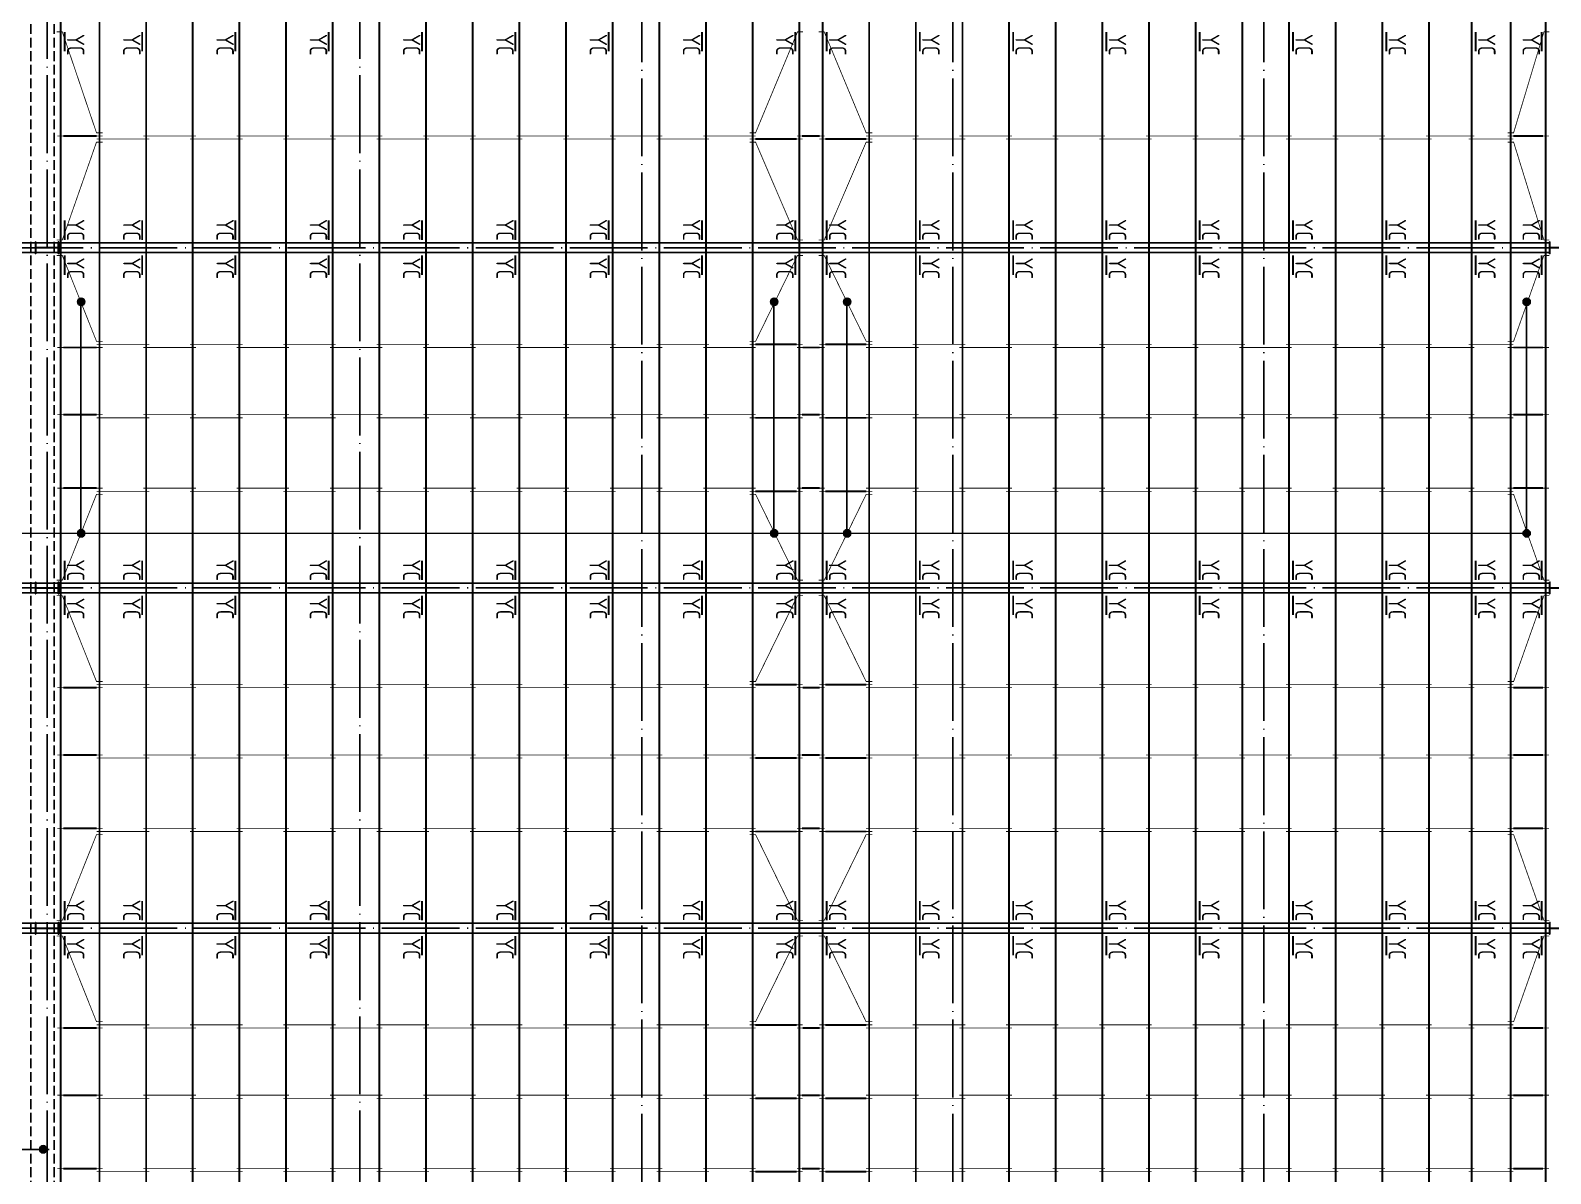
# Model space of a CAD drawing. Extents: x 69728788 to 150676229, y 15322671 to 43663798.
# Drawn here: x 75156773 to 75195879, y 20343024 to 20372423 of the extents above; entities that cross this region are included whole.
import ezdxf

# ---------------------------------------------------------------- set-up
doc = ezdxf.new("R2010")
doc.units = 0
doc.header["$LTSCALE"] = 1000
doc.header["$MEASUREMENT"] = 0
doc.linetypes.add('DASH', pattern=[0.35, 0.25, -0.1])
doc.linetypes.add('DOTE', pattern=[2.42, 2, -0.2, 0.02, -0.2])
for name, color, linetype in [('10014', 2, 'CONTINUOUS'), ('DOTE', 251, 'DOTE'), ('PUB_DIM', 3, 'CONTINUOUS'), ('屋面隅撑', 1, 'CONTINUOUS'), ('檩条拉条', 253, 'CONTINUOUS'), ('钢柱', 3, 'CONTINUOUS'), ('钢梁', 97, 'CONTINUOUS')]:
    doc.layers.add(name, color=color, linetype=linetype)
doc.styles.add('TSSD_Rein', font='atssdeng.shx', dxfattribs={"width": 0.7, "bigfont": 'atssdchn.shx'})

msp = doc.modelspace()

# ---------------------------------------------------------------- hatches: boundary and pattern name
at = {"layer": 'PUB_DIM'}
for points in [[(75158076.9, 20365349.9, -1), (75158076.9, 20365537.6, -1)], [(75175904.7, 20365349.9, -1), (75175904.7, 20365537.6, -1)], [(75177783.1, 20365349.9, -1), (75177783.1, 20365537.6, -1)], [(75195263.9, 20365349.9, -1), (75195263.9, 20365537.6, -1)], [(75158076.9, 20359395.8, -1), (75158076.9, 20359583.5, -1)], [(75175904.7, 20359395.8, -1), (75175904.7, 20359583.5, -1)], [(75177783.1, 20359395.8, -1), (75177783.1, 20359583.5, -1)], [(75195263.9, 20359395.8, -1), (75195263.9, 20359583.5, -1)], [(75157099.7, 20343554.7, -1), (75157099.7, 20343742.4, -1)]]:
    msp.add_hatch(color=256, dxfattribs=at).paths.add_polyline_path(points)

# ---------------------------------------------------------------- linework, layer by layer
at = {"layer": '10014', "linetype": 'DASH'}
for points in [[(75156787, 20297085.2), (75156787, 20390085.2)], [(75157387, 20297085.2), (75157387, 20390085.2)]]:
    msp.add_lwpolyline(points, dxfattribs=at)
at = {"layer": '10014', "const_width": 50}
for points in [[(75157550.3, 20297085.2), (75157550.3, 20390085.2)], [(75158550.3, 20297085.2), (75158550.3, 20390085.2)], [(75159750.3, 20297085.2), (75159750.3, 20390085.2)], [(75160950.3, 20297085.2), (75160950.3, 20390085.2)], [(75162150.3, 20297085.2), (75162150.3, 20390085.2)], [(75163350.3, 20297085.2), (75163350.3, 20390085.2)], [(75164550.3, 20297085.2), (75164550.3, 20390085.2)], [(75165750.3, 20297085.2), (75165750.3, 20390085.2)], [(75166950.3, 20297085.2), (75166950.3, 20390085.2)], [(75168150.3, 20297085.2), (75168150.3, 20390085.2)], [(75169350.3, 20297085.2), (75169350.3, 20390085.2)], [(75170550.3, 20297085.2), (75170550.3, 20390085.2)], [(75171750.3, 20297085.2), (75171750.3, 20390085.2)], [(75172950.3, 20297085.2), (75172950.3, 20390085.2)], [(75174150.3, 20297085.2), (75174150.3, 20390085.2)], [(75175350.3, 20297085.2), (75175350.3, 20390085.2)], [(75176550.3, 20297085.2), (75176550.3, 20390085.2)], [(75177150.3, 20297085.2), (75177150.3, 20390085.2)], [(75178350.3, 20297085.2), (75178350.3, 20390085.2)], [(75179550.3, 20297085.2), (75179550.3, 20390085.2)], [(75180750.3, 20297085.2), (75180750.3, 20390085.2)], [(75181950.3, 20297085.2), (75181950.3, 20390085.2)], [(75183150.3, 20297085.2), (75183150.3, 20390085.2)], [(75184350.3, 20297085.2), (75184350.3, 20390085.2)], [(75185550.3, 20297085.2), (75185550.3, 20390085.2)], [(75186750.3, 20297085.2), (75186750.3, 20390085.2)], [(75187950.3, 20297085.2), (75187950.3, 20390085.2)], [(75189150.3, 20297085.2), (75189150.3, 20390085.2)], [(75190350.3, 20297085.2), (75190350.3, 20390085.2)], [(75191550.3, 20297085.2), (75191550.3, 20390085.2)], [(75192750.3, 20297085.2), (75192750.3, 20390085.2)], [(75193850.3, 20297085.2), (75193850.3, 20390085.2)], [(75194850.3, 20297085.2), (75194850.3, 20390085.2)], [(75195750.3, 20297085.2), (75195750.3, 20390085.2)]]:
    msp.add_lwpolyline(points, dxfattribs=at)
at = {"layer": 'DOTE'}
for p, q in [((75157200.1, 20296668.2), (75157200.1, 20390668.2)), ((75165250.1, 20296668.2), (75165250.1, 20390668.2)), ((75172500.5, 20296585.2), (75172500.5, 20390585.2)), ((75180500.5, 20296585.2), (75180500.5, 20390585.2)), ((75188500.5, 20296585.2), (75188500.5, 20390585.2)), ((75122250.5, 20366835.2), (75232250.5, 20366835.2)), ((75122250.5, 20358085.2), (75232250.5, 20358085.2)), ((75122250.5, 20349335.2), (75232250.5, 20349335.2))]:
    msp.add_line(p, q, dxfattribs=at)
at = {"layer": 'PUB_DIM'}
for p, q in [((75158070.9, 20359478.6), (75158070.9, 20365472.9)), ((75175898.8, 20359478.6), (75175898.8, 20365472.9)), ((75177777.1, 20359478.6), (75177777.1, 20365472.9)), ((75195257.9, 20359478.6), (75195257.9, 20365472.9)), ((75121262.3, 20359501.6), (75195257.9, 20359483.4)), ((75120982.2, 20343645.3), (75157255.9, 20343645.3))]:
    msp.add_line(p, q, dxfattribs=at)
for centre in [(75158076.9, 20365443.7), (75175904.7, 20365443.7), (75177783.1, 20365443.7), (75195263.9, 20365443.7), (75158076.9, 20359489.6), (75175904.7, 20359489.6), (75177783.1, 20359489.6), (75195263.9, 20359489.6), (75157099.7, 20343648.5)]:
    msp.add_circle(centre, 93.9, dxfattribs=at)
at = {"layer": '屋面隅撑', "const_width": 50}
for points in [[(75157653.5, 20372385.2), (75157653.5, 20371885.2)], [(75159647.2, 20372385.2), (75159647.2, 20371885.2)], [(75162047.2, 20372385.2), (75162047.2, 20371885.2)], [(75164447.2, 20372385.2), (75164447.2, 20371885.2)], [(75166847.2, 20372385.2), (75166847.2, 20371885.2)], [(75169247.2, 20372385.2), (75169247.2, 20371885.2)], [(75171647.2, 20372385.2), (75171647.2, 20371885.2)], [(75174047.2, 20372385.2), (75174047.2, 20371885.2)], [(75176447.2, 20372385.2), (75176447.2, 20371885.2)], [(75177253.5, 20372385.2), (75177253.5, 20371885.2)], [(75179653.5, 20372385.2), (75179653.5, 20371885.2)], [(75182053.5, 20372385.2), (75182053.5, 20371885.2)], [(75184453.5, 20372385.2), (75184453.5, 20371885.2)], [(75186853.5, 20372385.2), (75186853.5, 20371885.2)], [(75189253.5, 20372385.2), (75189253.5, 20371885.2)], [(75191653.5, 20372385.2), (75191653.5, 20371885.2)], [(75193953.5, 20372385.2), (75193953.5, 20371885.2)], [(75195647.2, 20372385.2), (75195647.2, 20371885.2)], [(75157653.5, 20367035.2), (75157653.5, 20367535.2)], [(75159647.2, 20367035.2), (75159647.2, 20367535.2)], [(75162047.2, 20367035.2), (75162047.2, 20367535.2)], [(75164447.2, 20367035.2), (75164447.2, 20367535.2)], [(75166847.2, 20367035.2), (75166847.2, 20367535.2)], [(75169247.2, 20367035.2), (75169247.2, 20367535.2)], [(75171647.2, 20367035.2), (75171647.2, 20367535.2)], [(75174047.2, 20367035.2), (75174047.2, 20367535.2)], [(75176447.2, 20367035.2), (75176447.2, 20367535.2)], [(75177253.5, 20367035.2), (75177253.5, 20367535.2)], [(75179653.5, 20367035.2), (75179653.5, 20367535.2)], [(75182053.5, 20367035.2), (75182053.5, 20367535.2)], [(75184453.5, 20367035.2), (75184453.5, 20367535.2)], [(75186853.5, 20367035.2), (75186853.5, 20367535.2)], [(75189253.5, 20367035.2), (75189253.5, 20367535.2)], [(75191653.5, 20367035.2), (75191653.5, 20367535.2)], [(75193953.5, 20367035.2), (75193953.5, 20367535.2)], [(75195647.2, 20367035.2), (75195647.2, 20367535.2)], [(75157653.5, 20366635.2), (75157653.5, 20366135.2)], [(75159647.2, 20366635.2), (75159647.2, 20366135.2)], [(75162047.2, 20366635.2), (75162047.2, 20366135.2)], [(75164447.2, 20366635.2), (75164447.2, 20366135.2)], [(75166847.2, 20366635.2), (75166847.2, 20366135.2)], [(75169247.2, 20366635.2), (75169247.2, 20366135.2)], [(75171647.2, 20366635.2), (75171647.2, 20366135.2)], [(75174047.2, 20366635.2), (75174047.2, 20366135.2)], [(75176447.2, 20366635.2), (75176447.2, 20366135.2)], [(75177253.5, 20366635.2), (75177253.5, 20366135.2)], [(75179653.5, 20366635.2), (75179653.5, 20366135.2)], [(75182053.5, 20366635.2), (75182053.5, 20366135.2)], [(75184453.5, 20366635.2), (75184453.5, 20366135.2)], [(75186853.5, 20366635.2), (75186853.5, 20366135.2)], [(75189253.5, 20366635.2), (75189253.5, 20366135.2)], [(75191653.5, 20366635.2), (75191653.5, 20366135.2)], [(75193953.5, 20366635.2), (75193953.5, 20366135.2)], [(75195647.2, 20366635.2), (75195647.2, 20366135.2)], [(75157653.5, 20358285.2), (75157653.5, 20358785.2)], [(75159647.2, 20358285.2), (75159647.2, 20358785.2)], [(75162047.2, 20358285.2), (75162047.2, 20358785.2)], [(75164447.2, 20358285.2), (75164447.2, 20358785.2)], [(75166847.2, 20358285.2), (75166847.2, 20358785.2)], [(75169247.2, 20358285.2), (75169247.2, 20358785.2)], [(75171647.2, 20358285.2), (75171647.2, 20358785.2)], [(75174047.2, 20358285.2), (75174047.2, 20358785.2)], [(75176447.2, 20358285.2), (75176447.2, 20358785.2)], [(75177253.5, 20358285.2), (75177253.5, 20358785.2)], [(75179653.5, 20358285.2), (75179653.5, 20358785.2)], [(75182053.5, 20358285.2), (75182053.5, 20358785.2)], [(75184453.5, 20358285.2), (75184453.5, 20358785.2)], [(75186853.5, 20358285.2), (75186853.5, 20358785.2)], [(75189253.5, 20358285.2), (75189253.5, 20358785.2)], [(75191653.5, 20358285.2), (75191653.5, 20358785.2)], [(75193953.5, 20358285.2), (75193953.5, 20358785.2)], [(75195647.2, 20358285.2), (75195647.2, 20358785.2)], [(75157653.5, 20357885.2), (75157653.5, 20357385.2)], [(75159647.2, 20357885.2), (75159647.2, 20357385.2)], [(75162047.2, 20357885.2), (75162047.2, 20357385.2)], [(75164447.2, 20357885.2), (75164447.2, 20357385.2)], [(75166847.2, 20357885.2), (75166847.2, 20357385.2)], [(75169247.2, 20357885.2), (75169247.2, 20357385.2)], [(75171647.2, 20357885.2), (75171647.2, 20357385.2)], [(75174047.2, 20357885.2), (75174047.2, 20357385.2)], [(75176447.2, 20357885.2), (75176447.2, 20357385.2)], [(75177253.5, 20357885.2), (75177253.5, 20357385.2)], [(75179653.5, 20357885.2), (75179653.5, 20357385.2)], [(75182053.5, 20357885.2), (75182053.5, 20357385.2)], [(75184453.5, 20357885.2), (75184453.5, 20357385.2)], [(75186853.5, 20357885.2), (75186853.5, 20357385.2)], [(75189253.5, 20357885.2), (75189253.5, 20357385.2)], [(75191653.5, 20357885.2), (75191653.5, 20357385.2)], [(75193953.5, 20357885.2), (75193953.5, 20357385.2)], [(75195647.2, 20357885.2), (75195647.2, 20357385.2)], [(75157653.5, 20349535.2), (75157653.5, 20350035.2)], [(75159647.2, 20349535.2), (75159647.2, 20350035.2)], [(75162047.2, 20349535.2), (75162047.2, 20350035.2)], [(75164447.2, 20349535.2), (75164447.2, 20350035.2)], [(75166847.2, 20349535.2), (75166847.2, 20350035.2)], [(75169247.2, 20349535.2), (75169247.2, 20350035.2)], [(75171647.2, 20349535.2), (75171647.2, 20350035.2)], [(75174047.2, 20349535.2), (75174047.2, 20350035.2)], [(75176447.2, 20349535.2), (75176447.2, 20350035.2)], [(75177253.5, 20349535.2), (75177253.5, 20350035.2)], [(75179653.5, 20349535.2), (75179653.5, 20350035.2)], [(75182053.5, 20349535.2), (75182053.5, 20350035.2)], [(75184453.5, 20349535.2), (75184453.5, 20350035.2)], [(75186853.5, 20349535.2), (75186853.5, 20350035.2)], [(75189253.5, 20349535.2), (75189253.5, 20350035.2)], [(75191653.5, 20349535.2), (75191653.5, 20350035.2)], [(75193953.5, 20349535.2), (75193953.5, 20350035.2)], [(75195647.2, 20349535.2), (75195647.2, 20350035.2)], [(75157653.5, 20349135.2), (75157653.5, 20348635.2)], [(75159647.2, 20349135.2), (75159647.2, 20348635.2)], [(75162047.2, 20349135.2), (75162047.2, 20348635.2)], [(75164447.2, 20349135.2), (75164447.2, 20348635.2)], [(75166847.2, 20349135.2), (75166847.2, 20348635.2)], [(75169247.2, 20349135.2), (75169247.2, 20348635.2)], [(75171647.2, 20349135.2), (75171647.2, 20348635.2)], [(75174047.2, 20349135.2), (75174047.2, 20348635.2)], [(75176447.2, 20349135.2), (75176447.2, 20348635.2)], [(75177253.5, 20349135.2), (75177253.5, 20348635.2)], [(75179653.5, 20349135.2), (75179653.5, 20348635.2)], [(75182053.5, 20349135.2), (75182053.5, 20348635.2)], [(75184453.5, 20349135.2), (75184453.5, 20348635.2)], [(75186853.5, 20349135.2), (75186853.5, 20348635.2)], [(75189253.5, 20349135.2), (75189253.5, 20348635.2)], [(75191653.5, 20349135.2), (75191653.5, 20348635.2)], [(75193953.5, 20349135.2), (75193953.5, 20348635.2)], [(75195647.2, 20349135.2), (75195647.2, 20348635.2)]]:
    msp.add_lwpolyline(points, dxfattribs=at)
at = {"layer": '檩条拉条', "color": 1}
for points, const_width in [([(75157452.4, 20372385.2), (75157593.2, 20372385.2), (75158472.7, 20369790.2), (75158629.4, 20369790.2)], 20), ([(75176648.3, 20372385.2), (75176507.5, 20372385.2), (75175428, 20369790.2), (75175271.3, 20369790.2)], 20), ([(75177052.4, 20372385.2), (75177193.2, 20372385.2), (75178272.7, 20369790.2), (75178429.4, 20369790.2)], 20), ([(75195848.3, 20372385.2), (75195707.5, 20372385.2), (75194928, 20369790.2), (75194771.3, 20369790.2)], 20), ([(75157452.4, 20367035.2), (75157593.2, 20367035.2), (75158472.7, 20369550.2), (75158629.4, 20369550.2)], 20), ([(75158629.4, 20369710.2), (75157465.7, 20369710.2)], 20), ([(75157619.3, 20369710.2), (75158479.1, 20369710.2)], 50), ([(75159829, 20369630.2), (75158480.9, 20369630.2)], 20), ([(75161029, 20369710.2), (75159680.9, 20369710.2)], 20), ([(75162229, 20369630.2), (75160880.9, 20369630.2)], 20), ([(75163429, 20369710.2), (75162080.9, 20369710.2)], 20), ([(75164629, 20369630.2), (75163280.9, 20369630.2)], 20), ([(75165829, 20369710.2), (75164480.9, 20369710.2)], 20), ([(75167029, 20369630.2), (75165680.9, 20369630.2)], 20), ([(75168229, 20369710.2), (75166880.9, 20369710.2)], 20), ([(75169429, 20369630.2), (75168080.9, 20369630.2)], 20), ([(75170629, 20369710.2), (75169280.9, 20369710.2)], 20), ([(75171829, 20369630.2), (75170480.9, 20369630.2)], 20), ([(75173029, 20369710.2), (75171680.9, 20369710.2)], 20), ([(75174229, 20369630.2), (75172880.9, 20369630.2)], 20), ([(75175429, 20369710.2), (75174080.9, 20369710.2)], 20), ([(75175271.3, 20369630.2), (75176635, 20369630.2)], 20), ([(75176648.3, 20367035.2), (75176507.5, 20367035.2), (75175428, 20369550.2), (75175271.3, 20369550.2)], 20), ([(75176481.3, 20369630.2), (75175421.6, 20369630.2)], 50), ([(75177199.5, 20369710.2), (75176496.5, 20369710.2)], 20), ([(75177199.5, 20369710.2), (75176496.5, 20369710.2)], 20), ([(75176501.2, 20369710.2), (75177204.2, 20369710.2)], 20), ([(75176624.6, 20369710.2), (75177062.8, 20369710.2)], 50), ([(75176624.6, 20369710.2), (75177062.8, 20369710.2)], 50), ([(75176624.6, 20369710.2), (75177062.8, 20369710.2)], 50), ([(75177076.1, 20369710.2), (75176637.9, 20369710.2)], 50), ([(75177076.1, 20369710.2), (75176637.9, 20369710.2)], 50), ([(75177052.4, 20367035.2), (75177193.2, 20367035.2), (75178272.7, 20369550.2), (75178429.4, 20369550.2)], 20), ([(75178429.4, 20369630.2), (75177065.7, 20369630.2)], 20), ([(75177219.3, 20369630.2), (75178279.1, 20369630.2)], 50), ([(75178271.7, 20369710.2), (75179619.8, 20369710.2)], 20), ([(75179471.7, 20369630.2), (75180819.8, 20369630.2)], 20), ([(75180671.7, 20369710.2), (75182019.8, 20369710.2)], 20), ([(75181871.7, 20369630.2), (75183219.8, 20369630.2)], 20), ([(75183071.7, 20369710.2), (75184419.8, 20369710.2)], 20), ([(75184271.7, 20369630.2), (75185619.8, 20369630.2)], 20), ([(75185471.7, 20369710.2), (75186819.8, 20369710.2)], 20), ([(75186671.7, 20369630.2), (75188019.8, 20369630.2)], 20), ([(75187871.7, 20369710.2), (75189219.8, 20369710.2)], 20), ([(75189071.7, 20369630.2), (75190419.8, 20369630.2)], 20), ([(75190271.7, 20369710.2), (75191619.8, 20369710.2)], 20), ([(75191471.7, 20369630.2), (75192819.8, 20369630.2)], 20), ([(75192671.7, 20369710.2), (75193919.8, 20369710.2)], 20), ([(75193771.7, 20369630.2), (75194919.8, 20369630.2)], 20), ([(75194771.3, 20369710.2), (75195835, 20369710.2)], 20), ([(75195848.3, 20367035.2), (75195707.5, 20367035.2), (75194928, 20369550.2), (75194771.3, 20369550.2)], 20), ([(75195681.3, 20369710.2), (75194921.6, 20369710.2)], 50), ([(75157452.4, 20366635.2), (75157593.2, 20366635.2), (75158472.7, 20364428.6), (75158629.4, 20364428.6)], 20), ([(75176648.3, 20366635.2), (75176507.5, 20366635.2), (75175428, 20364428.6), (75175271.3, 20364428.6)], 20), ([(75177052.4, 20366635.2), (75177193.2, 20366635.2), (75178272.7, 20364428.6), (75178429.4, 20364428.6)], 20), ([(75195848.3, 20366635.2), (75195707.5, 20366635.2), (75194928, 20364428.6), (75194771.3, 20364428.6)], 20), ([(75158629.4, 20364268.6), (75157465.7, 20364268.6)], 20), ([(75157619.3, 20364268.6), (75158479.1, 20364268.6)], 50), ([(75159829, 20364348.6), (75158480.9, 20364348.6)], 20), ([(75161029, 20364268.6), (75159680.9, 20364268.6)], 20), ([(75162229, 20364348.6), (75160880.9, 20364348.6)], 20), ([(75163429, 20364268.6), (75162080.9, 20364268.6)], 20), ([(75164629, 20364348.6), (75163280.9, 20364348.6)], 20), ([(75165829, 20364268.6), (75164480.9, 20364268.6)], 20), ([(75167029, 20364348.6), (75165680.9, 20364348.6)], 20), ([(75168229, 20364268.6), (75166880.9, 20364268.6)], 20), ([(75169429, 20364348.6), (75168080.9, 20364348.6)], 20), ([(75170629, 20364268.6), (75169280.9, 20364268.6)], 20), ([(75171829, 20364348.6), (75170480.9, 20364348.6)], 20), ([(75173029, 20364268.6), (75171680.9, 20364268.6)], 20), ([(75174229, 20364348.6), (75172880.9, 20364348.6)], 20), ([(75175429, 20364268.6), (75174080.9, 20364268.6)], 20), ([(75175271.3, 20364348.6), (75176635, 20364348.6)], 20), ([(75176481.3, 20364348.6), (75175421.6, 20364348.6)], 50), ([(75177199.5, 20364268.6), (75176496.5, 20364268.6)], 20), ([(75177199.5, 20364268.6), (75176496.5, 20364268.6)], 20), ([(75177199.5, 20364268.6), (75176496.5, 20364268.6)], 20), ([(75176501.2, 20364268.6), (75177204.2, 20364268.6)], 20), ([(75176501.2, 20364268.6), (75177204.2, 20364268.6)], 20), ([(75177076.1, 20364268.6), (75176637.9, 20364268.6)], 50), ([(75178429.4, 20364348.6), (75177065.7, 20364348.6)], 20), ([(75177219.3, 20364348.6), (75178279.1, 20364348.6)], 50), ([(75178271.7, 20364268.6), (75179619.8, 20364268.6)], 20), ([(75179471.7, 20364348.6), (75180819.8, 20364348.6)], 20), ([(75180671.7, 20364268.6), (75182019.8, 20364268.6)], 20), ([(75181871.7, 20364348.6), (75183219.8, 20364348.6)], 20), ([(75183071.7, 20364268.6), (75184419.8, 20364268.6)], 20), ([(75184271.7, 20364348.6), (75185619.8, 20364348.6)], 20), ([(75185471.7, 20364268.6), (75186819.8, 20364268.6)], 20), ([(75186671.7, 20364348.6), (75188019.8, 20364348.6)], 20), ([(75187871.7, 20364268.6), (75189219.8, 20364268.6)], 20), ([(75189071.7, 20364348.6), (75190419.8, 20364348.6)], 20), ([(75190271.7, 20364268.6), (75191619.8, 20364268.6)], 20), ([(75191471.7, 20364348.6), (75192819.8, 20364348.6)], 20), ([(75192671.7, 20364268.6), (75193919.8, 20364268.6)], 20), ([(75193771.7, 20364348.6), (75194919.8, 20364348.6)], 20), ([(75194771.3, 20364268.6), (75195835, 20364268.6)], 20), ([(75195681.3, 20364268.6), (75194921.6, 20364268.6)], 50), ([(75158629.4, 20362540.2), (75157465.7, 20362540.2)], 20), ([(75157619.3, 20362540.2), (75158479.1, 20362540.2)], 50), ([(75161029, 20362540.2), (75159680.9, 20362540.2)], 20), ([(75163429, 20362540.2), (75162080.9, 20362540.2)], 20), ([(75165829, 20362540.2), (75164480.9, 20362540.2)], 20), ([(75168229, 20362540.2), (75166880.9, 20362540.2)], 20), ([(75170629, 20362540.2), (75169280.9, 20362540.2)], 20), ([(75173029, 20362540.2), (75171680.9, 20362540.2)], 20), ([(75175429, 20362540.2), (75174080.9, 20362540.2)], 20), ([(75177199.5, 20362540.2), (75176496.5, 20362540.2)], 20), ([(75177199.5, 20362540.2), (75176496.5, 20362540.2)], 20), ([(75176501.2, 20362540.2), (75177204.2, 20362540.2)], 20), ([(75176624.6, 20362540.2), (75177062.8, 20362540.2)], 50), ([(75176624.6, 20362540.2), (75177062.8, 20362540.2)], 50), ([(75176624.6, 20362540.2), (75177062.8, 20362540.2)], 50), ([(75177076.1, 20362540.2), (75176637.9, 20362540.2)], 50), ([(75177076.1, 20362540.2), (75176637.9, 20362540.2)], 50), ([(75178271.7, 20362540.2), (75179619.8, 20362540.2)], 20), ([(75180671.7, 20362540.2), (75182019.8, 20362540.2)], 20), ([(75183071.7, 20362540.2), (75184419.8, 20362540.2)], 20), ([(75185471.7, 20362540.2), (75186819.8, 20362540.2)], 20), ([(75187871.7, 20362540.2), (75189219.8, 20362540.2)], 20), ([(75190271.7, 20362540.2), (75191619.8, 20362540.2)], 20), ([(75192671.7, 20362540.2), (75193919.8, 20362540.2)], 20), ([(75194771.3, 20362540.2), (75195835, 20362540.2)], 20), ([(75195681.3, 20362540.2), (75194921.6, 20362540.2)], 50), ([(75159829, 20362460.2), (75158480.9, 20362460.2)], 20), ([(75162229, 20362460.2), (75160880.9, 20362460.2)], 20), ([(75164629, 20362460.2), (75163280.9, 20362460.2)], 20), ([(75167029, 20362460.2), (75165680.9, 20362460.2)], 20), ([(75169429, 20362460.2), (75168080.9, 20362460.2)], 20), ([(75171829, 20362460.2), (75170480.9, 20362460.2)], 20), ([(75174229, 20362460.2), (75172880.9, 20362460.2)], 20), ([(75175271.3, 20362460.2), (75176635, 20362460.2)], 20), ([(75176481.3, 20362460.2), (75175421.6, 20362460.2)], 50), ([(75178429.4, 20362460.2), (75177065.7, 20362460.2)], 20), ([(75177219.3, 20362460.2), (75178279.1, 20362460.2)], 50), ([(75179471.7, 20362460.2), (75180819.8, 20362460.2)], 20), ([(75181871.7, 20362460.2), (75183219.8, 20362460.2)], 20), ([(75184271.7, 20362460.2), (75185619.8, 20362460.2)], 20), ([(75186671.7, 20362460.2), (75188019.8, 20362460.2)], 20), ([(75189071.7, 20362460.2), (75190419.8, 20362460.2)], 20), ([(75191471.7, 20362460.2), (75192819.8, 20362460.2)], 20), ([(75193771.7, 20362460.2), (75194919.8, 20362460.2)], 20), ([(75158629.4, 20360651.8), (75157465.7, 20360651.8)], 20), ([(75157619.3, 20360651.8), (75158479.1, 20360651.8)], 50), ([(75159829, 20360571.8), (75158480.9, 20360571.8)], 20), ([(75161029, 20360651.8), (75159680.9, 20360651.8)], 20), ([(75162229, 20360571.8), (75160880.9, 20360571.8)], 20), ([(75163429, 20360651.8), (75162080.9, 20360651.8)], 20), ([(75164629, 20360571.8), (75163280.9, 20360571.8)], 20), ([(75165829, 20360651.8), (75164480.9, 20360651.8)], 20), ([(75167029, 20360571.8), (75165680.9, 20360571.8)], 20), ([(75168229, 20360651.8), (75166880.9, 20360651.8)], 20), ([(75169429, 20360571.8), (75168080.9, 20360571.8)], 20), ([(75170629, 20360651.8), (75169280.9, 20360651.8)], 20), ([(75171829, 20360571.8), (75170480.9, 20360571.8)], 20), ([(75173029, 20360651.8), (75171680.9, 20360651.8)], 20), ([(75174229, 20360571.8), (75172880.9, 20360571.8)], 20), ([(75175429, 20360651.8), (75174080.9, 20360651.8)], 20), ([(75175271.3, 20360571.8), (75176635, 20360571.8)], 20), ([(75176481.3, 20360571.8), (75175421.6, 20360571.8)], 50), ([(75177199.5, 20360651.8), (75176496.5, 20360651.8)], 20), ([(75177199.5, 20360651.8), (75176496.5, 20360651.8)], 20), ([(75176501.2, 20360651.8), (75177204.2, 20360651.8)], 20), ([(75176624.6, 20360651.8), (75177062.8, 20360651.8)], 50), ([(75176624.6, 20360651.8), (75177062.8, 20360651.8)], 50), ([(75176624.6, 20360651.8), (75177062.8, 20360651.8)], 50), ([(75177076.1, 20360651.8), (75176637.9, 20360651.8)], 50), ([(75177076.1, 20360651.8), (75176637.9, 20360651.8)], 50), ([(75178429.4, 20360571.8), (75177065.7, 20360571.8)], 20), ([(75177219.3, 20360571.8), (75178279.1, 20360571.8)], 50), ([(75178271.7, 20360651.8), (75179619.8, 20360651.8)], 20), ([(75179471.7, 20360571.8), (75180819.8, 20360571.8)], 20), ([(75180671.7, 20360651.8), (75182019.8, 20360651.8)], 20), ([(75181871.7, 20360571.8), (75183219.8, 20360571.8)], 20), ([(75183071.7, 20360651.8), (75184419.8, 20360651.8)], 20), ([(75184271.7, 20360571.8), (75185619.8, 20360571.8)], 20), ([(75185471.7, 20360651.8), (75186819.8, 20360651.8)], 20), ([(75186671.7, 20360571.8), (75188019.8, 20360571.8)], 20), ([(75187871.7, 20360651.8), (75189219.8, 20360651.8)], 20), ([(75189071.7, 20360571.8), (75190419.8, 20360571.8)], 20), ([(75190271.7, 20360651.8), (75191619.8, 20360651.8)], 20), ([(75191471.7, 20360571.8), (75192819.8, 20360571.8)], 20), ([(75192671.7, 20360651.8), (75193919.8, 20360651.8)], 20), ([(75193771.7, 20360571.8), (75194919.8, 20360571.8)], 20), ([(75194771.3, 20360651.8), (75195835, 20360651.8)], 20), ([(75195681.3, 20360651.8), (75194921.6, 20360651.8)], 50), ([(75157452.4, 20358285.2), (75157593.2, 20358285.2), (75158472.7, 20360491.8), (75158629.4, 20360491.8)], 20), ([(75176648.3, 20358285.2), (75176507.5, 20358285.2), (75175428, 20360491.8), (75175271.3, 20360491.8)], 20), ([(75177052.4, 20358285.2), (75177193.2, 20358285.2), (75178272.7, 20360491.8), (75178429.4, 20360491.8)], 20), ([(75195848.3, 20358285.2), (75195707.5, 20358285.2), (75194928, 20360491.8), (75194771.3, 20360491.8)], 20), ([(75157452.4, 20357885.2), (75157593.2, 20357885.2), (75158472.7, 20355678.6), (75158629.4, 20355678.6)], 20), ([(75176648.3, 20357885.2), (75176507.5, 20357885.2), (75175428, 20355678.6), (75175271.3, 20355678.6)], 20), ([(75177052.4, 20357885.2), (75177193.2, 20357885.2), (75178272.7, 20355678.6), (75178429.4, 20355678.6)], 20), ([(75195848.3, 20357885.2), (75195707.5, 20357885.2), (75194928, 20355678.6), (75194771.3, 20355678.6)], 20), ([(75158629.4, 20355518.6), (75157465.7, 20355518.6)], 20), ([(75157619.3, 20355518.6), (75158479.1, 20355518.6)], 50), ([(75159829, 20355598.6), (75158480.9, 20355598.6)], 20), ([(75161029, 20355518.6), (75159680.9, 20355518.6)], 20), ([(75162229, 20355598.6), (75160880.9, 20355598.6)], 20), ([(75163429, 20355518.6), (75162080.9, 20355518.6)], 20), ([(75164629, 20355598.6), (75163280.9, 20355598.6)], 20), ([(75165829, 20355518.6), (75164480.9, 20355518.6)], 20), ([(75167029, 20355598.6), (75165680.9, 20355598.6)], 20), ([(75168229, 20355518.6), (75166880.9, 20355518.6)], 20), ([(75169429, 20355598.6), (75168080.9, 20355598.6)], 20), ([(75170629, 20355518.6), (75169280.9, 20355518.6)], 20), ([(75171829, 20355598.6), (75170480.9, 20355598.6)], 20), ([(75173029, 20355518.6), (75171680.9, 20355518.6)], 20), ([(75174229, 20355598.6), (75172880.9, 20355598.6)], 20), ([(75175429, 20355518.6), (75174080.9, 20355518.6)], 20), ([(75175271.3, 20355598.6), (75176635, 20355598.6)], 20), ([(75176481.3, 20355598.6), (75175421.6, 20355598.6)], 50), ([(75177199.5, 20355518.6), (75176496.5, 20355518.6)], 20), ([(75177199.5, 20355518.6), (75176496.5, 20355518.6)], 20), ([(75177199.5, 20355518.6), (75176496.5, 20355518.6)], 20), ([(75176501.2, 20355518.6), (75177204.2, 20355518.6)], 20), ([(75176501.2, 20355518.6), (75177204.2, 20355518.6)], 20), ([(75177076.1, 20355518.6), (75176637.9, 20355518.6)], 50), ([(75178429.4, 20355598.6), (75177065.7, 20355598.6)], 20), ([(75177219.3, 20355598.6), (75178279.1, 20355598.6)], 50), ([(75178271.7, 20355518.6), (75179619.8, 20355518.6)], 20), ([(75179471.7, 20355598.6), (75180819.8, 20355598.6)], 20), ([(75180671.7, 20355518.6), (75182019.8, 20355518.6)], 20), ([(75181871.7, 20355598.6), (75183219.8, 20355598.6)], 20), ([(75183071.7, 20355518.6), (75184419.8, 20355518.6)], 20), ([(75184271.7, 20355598.6), (75185619.8, 20355598.6)], 20), ([(75185471.7, 20355518.6), (75186819.8, 20355518.6)], 20), ([(75186671.7, 20355598.6), (75188019.8, 20355598.6)], 20), ([(75187871.7, 20355518.6), (75189219.8, 20355518.6)], 20), ([(75189071.7, 20355598.6), (75190419.8, 20355598.6)], 20), ([(75190271.7, 20355518.6), (75191619.8, 20355518.6)], 20), ([(75191471.7, 20355598.6), (75192819.8, 20355598.6)], 20), ([(75192671.7, 20355518.6), (75193919.8, 20355518.6)], 20), ([(75193771.7, 20355598.6), (75194919.8, 20355598.6)], 20), ([(75194771.3, 20355518.6), (75195835, 20355518.6)], 20), ([(75195681.3, 20355518.6), (75194921.6, 20355518.6)], 50), ([(75158629.4, 20353790.2), (75157465.7, 20353790.2)], 20), ([(75157619.3, 20353790.2), (75158479.1, 20353790.2)], 50), ([(75159829, 20353710.2), (75158480.9, 20353710.2)], 20), ([(75161029, 20353790.2), (75159680.9, 20353790.2)], 20), ([(75162229, 20353710.2), (75160880.9, 20353710.2)], 20), ([(75163429, 20353790.2), (75162080.9, 20353790.2)], 20), ([(75164629, 20353710.2), (75163280.9, 20353710.2)], 20), ([(75165829, 20353790.2), (75164480.9, 20353790.2)], 20), ([(75167029, 20353710.2), (75165680.9, 20353710.2)], 20), ([(75168229, 20353790.2), (75166880.9, 20353790.2)], 20), ([(75169429, 20353710.2), (75168080.9, 20353710.2)], 20), ([(75170629, 20353790.2), (75169280.9, 20353790.2)], 20), ([(75171829, 20353710.2), (75170480.9, 20353710.2)], 20), ([(75173029, 20353790.2), (75171680.9, 20353790.2)], 20), ([(75174229, 20353710.2), (75172880.9, 20353710.2)], 20), ([(75175429, 20353790.2), (75174080.9, 20353790.2)], 20), ([(75175271.3, 20353710.2), (75176635, 20353710.2)], 20), ([(75176481.3, 20353710.2), (75175421.6, 20353710.2)], 50), ([(75177199.5, 20353790.2), (75176496.5, 20353790.2)], 20), ([(75177199.5, 20353790.2), (75176496.5, 20353790.2)], 20), ([(75176501.2, 20353790.2), (75177204.2, 20353790.2)], 20), ([(75176624.6, 20353790.2), (75177062.8, 20353790.2)], 50), ([(75176624.6, 20353790.2), (75177062.8, 20353790.2)], 50), ([(75176624.6, 20353790.2), (75177062.8, 20353790.2)], 50), ([(75177076.1, 20353790.2), (75176637.9, 20353790.2)], 50), ([(75177076.1, 20353790.2), (75176637.9, 20353790.2)], 50), ([(75178429.4, 20353710.2), (75177065.7, 20353710.2)], 20), ([(75177219.3, 20353710.2), (75178279.1, 20353710.2)], 50), ([(75178271.7, 20353790.2), (75179619.8, 20353790.2)], 20), ([(75179471.7, 20353710.2), (75180819.8, 20353710.2)], 20), ([(75180671.7, 20353790.2), (75182019.8, 20353790.2)], 20), ([(75181871.7, 20353710.2), (75183219.8, 20353710.2)], 20), ([(75183071.7, 20353790.2), (75184419.8, 20353790.2)], 20), ([(75184271.7, 20353710.2), (75185619.8, 20353710.2)], 20), ([(75185471.7, 20353790.2), (75186819.8, 20353790.2)], 20), ([(75186671.7, 20353710.2), (75188019.8, 20353710.2)], 20), ([(75187871.7, 20353790.2), (75189219.8, 20353790.2)], 20), ([(75189071.7, 20353710.2), (75190419.8, 20353710.2)], 20), ([(75190271.7, 20353790.2), (75191619.8, 20353790.2)], 20), ([(75191471.7, 20353710.2), (75192819.8, 20353710.2)], 20), ([(75192671.7, 20353790.2), (75193919.8, 20353790.2)], 20), ([(75193771.7, 20353710.2), (75194919.8, 20353710.2)], 20), ([(75194771.3, 20353790.2), (75195835, 20353790.2)], 20), ([(75195681.3, 20353790.2), (75194921.6, 20353790.2)], 50), ([(75157452.4, 20349535.2), (75157593.2, 20349535.2), (75158472.7, 20351741.8), (75158629.4, 20351741.8)], 20), ([(75158629.4, 20351901.8), (75157465.7, 20351901.8)], 20), ([(75157619.3, 20351901.8), (75158479.1, 20351901.8)], 50), ([(75159829, 20351821.8), (75158480.9, 20351821.8)], 20), ([(75161029, 20351901.8), (75159680.9, 20351901.8)], 20), ([(75162229, 20351821.8), (75160880.9, 20351821.8)], 20), ([(75163429, 20351901.8), (75162080.9, 20351901.8)], 20), ([(75164629, 20351821.8), (75163280.9, 20351821.8)], 20), ([(75165829, 20351901.8), (75164480.9, 20351901.8)], 20), ([(75167029, 20351821.8), (75165680.9, 20351821.8)], 20), ([(75168229, 20351901.8), (75166880.9, 20351901.8)], 20), ([(75169429, 20351821.8), (75168080.9, 20351821.8)], 20), ([(75170629, 20351901.8), (75169280.9, 20351901.8)], 20), ([(75171829, 20351821.8), (75170480.9, 20351821.8)], 20), ([(75173029, 20351901.8), (75171680.9, 20351901.8)], 20), ([(75174229, 20351821.8), (75172880.9, 20351821.8)], 20), ([(75175429, 20351901.8), (75174080.9, 20351901.8)], 20), ([(75175271.3, 20351821.8), (75176635, 20351821.8)], 20), ([(75176648.3, 20349535.2), (75176507.5, 20349535.2), (75175428, 20351741.8), (75175271.3, 20351741.8)], 20), ([(75176481.3, 20351821.8), (75175421.6, 20351821.8)], 50), ([(75177199.5, 20351901.8), (75176496.5, 20351901.8)], 20), ([(75177199.5, 20351901.8), (75176496.5, 20351901.8)], 20), ([(75176501.2, 20351901.8), (75177204.2, 20351901.8)], 20), ([(75176624.6, 20351901.8), (75177062.8, 20351901.8)], 50), ([(75176624.6, 20351901.8), (75177062.8, 20351901.8)], 50), ([(75176624.6, 20351901.8), (75177062.8, 20351901.8)], 50), ([(75177076.1, 20351901.8), (75176637.9, 20351901.8)], 50), ([(75177076.1, 20351901.8), (75176637.9, 20351901.8)], 50), ([(75177052.4, 20349535.2), (75177193.2, 20349535.2), (75178272.7, 20351741.8), (75178429.4, 20351741.8)], 20), ([(75178429.4, 20351821.8), (75177065.7, 20351821.8)], 20), ([(75177219.3, 20351821.8), (75178279.1, 20351821.8)], 50), ([(75178271.7, 20351901.8), (75179619.8, 20351901.8)], 20), ([(75179471.7, 20351821.8), (75180819.8, 20351821.8)], 20), ([(75180671.7, 20351901.8), (75182019.8, 20351901.8)], 20), ([(75181871.7, 20351821.8), (75183219.8, 20351821.8)], 20), ([(75183071.7, 20351901.8), (75184419.8, 20351901.8)], 20), ([(75184271.7, 20351821.8), (75185619.8, 20351821.8)], 20), ([(75185471.7, 20351901.8), (75186819.8, 20351901.8)], 20), ([(75186671.7, 20351821.8), (75188019.8, 20351821.8)], 20), ([(75187871.7, 20351901.8), (75189219.8, 20351901.8)], 20), ([(75189071.7, 20351821.8), (75190419.8, 20351821.8)], 20), ([(75190271.7, 20351901.8), (75191619.8, 20351901.8)], 20), ([(75191471.7, 20351821.8), (75192819.8, 20351821.8)], 20), ([(75192671.7, 20351901.8), (75193919.8, 20351901.8)], 20), ([(75193771.7, 20351821.8), (75194919.8, 20351821.8)], 20), ([(75194771.3, 20351901.8), (75195835, 20351901.8)], 20), ([(75195848.3, 20349535.2), (75195707.5, 20349535.2), (75194928, 20351741.8), (75194771.3, 20351741.8)], 20), ([(75195681.3, 20351901.8), (75194921.6, 20351901.8)], 50), ([(75157452.4, 20349135.2), (75157593.2, 20349135.2), (75158472.7, 20346928.6), (75158629.4, 20346928.6)], 20), ([(75176648.3, 20349135.2), (75176507.5, 20349135.2), (75175428, 20346928.6), (75175271.3, 20346928.6)], 20), ([(75177052.4, 20349135.2), (75177193.2, 20349135.2), (75178272.7, 20346928.6), (75178429.4, 20346928.6)], 20), ([(75195848.3, 20349135.2), (75195707.5, 20349135.2), (75194928, 20346928.6), (75194771.3, 20346928.6)], 20), ([(75176481.3, 20346848.6), (75175421.6, 20346848.6)], 50), ([(75177219.3, 20346848.6), (75178279.1, 20346848.6)], 50), ([(75158629.4, 20346768.6), (75157465.7, 20346768.6)], 20), ([(75157619.3, 20346768.6), (75158479.1, 20346768.6)], 50), ([(75159829, 20346848.6), (75158480.9, 20346848.6)], 20), ([(75161029, 20346768.6), (75159680.9, 20346768.6)], 20), ([(75162229, 20346848.6), (75160880.9, 20346848.6)], 20), ([(75163429, 20346768.6), (75162080.9, 20346768.6)], 20), ([(75164629, 20346848.6), (75163280.9, 20346848.6)], 20), ([(75165829, 20346768.6), (75164480.9, 20346768.6)], 20), ([(75167029, 20346848.6), (75165680.9, 20346848.6)], 20), ([(75168229, 20346768.6), (75166880.9, 20346768.6)], 20), ([(75169429, 20346848.6), (75168080.9, 20346848.6)], 20), ([(75170629, 20346768.6), (75169280.9, 20346768.6)], 20), ([(75171829, 20346848.6), (75170480.9, 20346848.6)], 20), ([(75173029, 20346768.6), (75171680.9, 20346768.6)], 20), ([(75174229, 20346848.6), (75172880.9, 20346848.6)], 20), ([(75175429, 20346768.6), (75174080.9, 20346768.6)], 20), ([(75175271.3, 20346848.6), (75176635, 20346848.6)], 20), ([(75177199.5, 20346768.6), (75176496.5, 20346768.6)], 20), ([(75177199.5, 20346768.6), (75176496.5, 20346768.6)], 20), ([(75177199.5, 20346768.6), (75176496.5, 20346768.6)], 20), ([(75176501.2, 20346768.6), (75177204.2, 20346768.6)], 20), ([(75176501.2, 20346768.6), (75177204.2, 20346768.6)], 20), ([(75177076.1, 20346768.6), (75176637.9, 20346768.6)], 50), ([(75178429.4, 20346848.6), (75177065.7, 20346848.6)], 20), ([(75178271.7, 20346768.6), (75179619.8, 20346768.6)], 20), ([(75179471.7, 20346848.6), (75180819.8, 20346848.6)], 20), ([(75180671.7, 20346768.6), (75182019.8, 20346768.6)], 20), ([(75181871.7, 20346848.6), (75183219.8, 20346848.6)], 20), ([(75183071.7, 20346768.6), (75184419.8, 20346768.6)], 20), ([(75184271.7, 20346848.6), (75185619.8, 20346848.6)], 20), ([(75185471.7, 20346768.6), (75186819.8, 20346768.6)], 20), ([(75186671.7, 20346848.6), (75188019.8, 20346848.6)], 20), ([(75187871.7, 20346768.6), (75189219.8, 20346768.6)], 20), ([(75189071.7, 20346848.6), (75190419.8, 20346848.6)], 20), ([(75190271.7, 20346768.6), (75191619.8, 20346768.6)], 20), ([(75191471.7, 20346848.6), (75192819.8, 20346848.6)], 20), ([(75192671.7, 20346768.6), (75193919.8, 20346768.6)], 20), ([(75193771.7, 20346848.6), (75194919.8, 20346848.6)], 20), ([(75194771.3, 20346768.6), (75195835, 20346768.6)], 20), ([(75195681.3, 20346768.6), (75194921.6, 20346768.6)], 50), ([(75158629.4, 20345040.2), (75157465.7, 20345040.2)], 20), ([(75157619.3, 20345040.2), (75158479.1, 20345040.2)], 50), ([(75159829, 20344960.2), (75158480.9, 20344960.2)], 20), ([(75161029, 20345040.2), (75159680.9, 20345040.2)], 20), ([(75162229, 20344960.2), (75160880.9, 20344960.2)], 20), ([(75163429, 20345040.2), (75162080.9, 20345040.2)], 20), ([(75164629, 20344960.2), (75163280.9, 20344960.2)], 20), ([(75165829, 20345040.2), (75164480.9, 20345040.2)], 20), ([(75167029, 20344960.2), (75165680.9, 20344960.2)], 20), ([(75168229, 20345040.2), (75166880.9, 20345040.2)], 20), ([(75169429, 20344960.2), (75168080.9, 20344960.2)], 20), ([(75170629, 20345040.2), (75169280.9, 20345040.2)], 20), ([(75171829, 20344960.2), (75170480.9, 20344960.2)], 20), ([(75173029, 20345040.2), (75171680.9, 20345040.2)], 20), ([(75174229, 20344960.2), (75172880.9, 20344960.2)], 20), ([(75175429, 20345040.2), (75174080.9, 20345040.2)], 20), ([(75175271.3, 20344960.2), (75176635, 20344960.2)], 20), ([(75176481.3, 20344960.2), (75175421.6, 20344960.2)], 50), ([(75177199.5, 20345040.2), (75176496.5, 20345040.2)], 20), ([(75177199.5, 20345040.2), (75176496.5, 20345040.2)], 20), ([(75176501.2, 20345040.2), (75177204.2, 20345040.2)], 20), ([(75176624.6, 20345040.2), (75177062.8, 20345040.2)], 50), ([(75176624.6, 20345040.2), (75177062.8, 20345040.2)], 50), ([(75176624.6, 20345040.2), (75177062.8, 20345040.2)], 50), ([(75177076.1, 20345040.2), (75176637.9, 20345040.2)], 50), ([(75177076.1, 20345040.2), (75176637.9, 20345040.2)], 50), ([(75178429.4, 20344960.2), (75177065.7, 20344960.2)], 20), ([(75177219.3, 20344960.2), (75178279.1, 20344960.2)], 50), ([(75178271.7, 20345040.2), (75179619.8, 20345040.2)], 20), ([(75179471.7, 20344960.2), (75180819.8, 20344960.2)], 20), ([(75180671.7, 20345040.2), (75182019.8, 20345040.2)], 20), ([(75181871.7, 20344960.2), (75183219.8, 20344960.2)], 20), ([(75183071.7, 20345040.2), (75184419.8, 20345040.2)], 20), ([(75184271.7, 20344960.2), (75185619.8, 20344960.2)], 20), ([(75185471.7, 20345040.2), (75186819.8, 20345040.2)], 20), ([(75186671.7, 20344960.2), (75188019.8, 20344960.2)], 20), ([(75187871.7, 20345040.2), (75189219.8, 20345040.2)], 20), ([(75189071.7, 20344960.2), (75190419.8, 20344960.2)], 20), ([(75190271.7, 20345040.2), (75191619.8, 20345040.2)], 20), ([(75191471.7, 20344960.2), (75192819.8, 20344960.2)], 20), ([(75192671.7, 20345040.2), (75193919.8, 20345040.2)], 20), ([(75193771.7, 20344960.2), (75194919.8, 20344960.2)], 20), ([(75194771.3, 20345040.2), (75195835, 20345040.2)], 20), ([(75195681.3, 20345040.2), (75194921.6, 20345040.2)], 50), ([(75158629.4, 20343151.8), (75157465.7, 20343151.8)], 20), ([(75157619.3, 20343151.8), (75158479.1, 20343151.8)], 50), ([(75159829, 20343071.8), (75158480.9, 20343071.8)], 20), ([(75161029, 20343151.8), (75159680.9, 20343151.8)], 20), ([(75162229, 20343071.8), (75160880.9, 20343071.8)], 20), ([(75163429, 20343151.8), (75162080.9, 20343151.8)], 20), ([(75164629, 20343071.8), (75163280.9, 20343071.8)], 20), ([(75165829, 20343151.8), (75164480.9, 20343151.8)], 20), ([(75167029, 20343071.8), (75165680.9, 20343071.8)], 20), ([(75168229, 20343151.8), (75166880.9, 20343151.8)], 20), ([(75169429, 20343071.8), (75168080.9, 20343071.8)], 20), ([(75170629, 20343151.8), (75169280.9, 20343151.8)], 20), ([(75171829, 20343071.8), (75170480.9, 20343071.8)], 20), ([(75173029, 20343151.8), (75171680.9, 20343151.8)], 20), ([(75174229, 20343071.8), (75172880.9, 20343071.8)], 20), ([(75175429, 20343151.8), (75174080.9, 20343151.8)], 20), ([(75175271.3, 20343071.8), (75176635, 20343071.8)], 20), ([(75176481.3, 20343071.8), (75175421.6, 20343071.8)], 50), ([(75177199.5, 20343151.8), (75176496.5, 20343151.8)], 20), ([(75177199.5, 20343151.8), (75176496.5, 20343151.8)], 20), ([(75176501.2, 20343151.8), (75177204.2, 20343151.8)], 20), ([(75176624.6, 20343151.8), (75177062.8, 20343151.8)], 50), ([(75176624.6, 20343151.8), (75177062.8, 20343151.8)], 50), ([(75176624.6, 20343151.8), (75177062.8, 20343151.8)], 50), ([(75177076.1, 20343151.8), (75176637.9, 20343151.8)], 50), ([(75177076.1, 20343151.8), (75176637.9, 20343151.8)], 50), ([(75178429.4, 20343071.8), (75177065.7, 20343071.8)], 20), ([(75177219.3, 20343071.8), (75178279.1, 20343071.8)], 50), ([(75178271.7, 20343151.8), (75179619.8, 20343151.8)], 20), ([(75179471.7, 20343071.8), (75180819.8, 20343071.8)], 20), ([(75180671.7, 20343151.8), (75182019.8, 20343151.8)], 20), ([(75181871.7, 20343071.8), (75183219.8, 20343071.8)], 20), ([(75183071.7, 20343151.8), (75184419.8, 20343151.8)], 20), ([(75184271.7, 20343071.8), (75185619.8, 20343071.8)], 20), ([(75185471.7, 20343151.8), (75186819.8, 20343151.8)], 20), ([(75186671.7, 20343071.8), (75188019.8, 20343071.8)], 20), ([(75187871.7, 20343151.8), (75189219.8, 20343151.8)], 20), ([(75189071.7, 20343071.8), (75190419.8, 20343071.8)], 20), ([(75190271.7, 20343151.8), (75191619.8, 20343151.8)], 20), ([(75191471.7, 20343071.8), (75192819.8, 20343071.8)], 20), ([(75192671.7, 20343151.8), (75193919.8, 20343151.8)], 20), ([(75193771.7, 20343071.8), (75194919.8, 20343071.8)], 20), ([(75194771.3, 20343151.8), (75195835, 20343151.8)], 20), ([(75195681.3, 20343151.8), (75194921.6, 20343151.8)], 50)]:
    msp.add_lwpolyline(points, dxfattribs=dict(at, const_width=const_width))
at = {"layer": '钢柱'}
for points in [[(75156900.1, 20366985.2), (75156900.1, 20366685.2), (75156912.1, 20366685.2), (75156912.1, 20366831.2), (75157488.1, 20366831.2), (75157488.1, 20366685.2), (75157500.1, 20366685.2), (75157500.1, 20366985.2), (75157488.1, 20366985.2), (75157488.1, 20366839.2), (75156912.1, 20366839.2), (75156912.1, 20366985.2)], [(75195850.5, 20366985.2), (75195850.5, 20366685.2), (75195862.5, 20366685.2), (75195862.5, 20366831.2), (75196488.5, 20366831.2), (75196488.5, 20366685.2), (75196500.5, 20366685.2), (75196500.5, 20366985.2), (75196488.5, 20366985.2), (75196488.5, 20366839.2), (75195862.5, 20366839.2), (75195862.5, 20366985.2)], [(75156900.1, 20358235.2), (75156900.1, 20357935.2), (75156912.1, 20357935.2), (75156912.1, 20358081.2), (75157488.1, 20358081.2), (75157488.1, 20357935.2), (75157500.1, 20357935.2), (75157500.1, 20358235.2), (75157488.1, 20358235.2), (75157488.1, 20358089.2), (75156912.1, 20358089.2), (75156912.1, 20358235.2)], [(75195850.5, 20358235.2), (75195850.5, 20357935.2), (75195862.5, 20357935.2), (75195862.5, 20358081.2), (75196488.5, 20358081.2), (75196488.5, 20357935.2), (75196500.5, 20357935.2), (75196500.5, 20358235.2), (75196488.5, 20358235.2), (75196488.5, 20358089.2), (75195862.5, 20358089.2), (75195862.5, 20358235.2)], [(75156900.1, 20349485.2), (75156900.1, 20349185.2), (75156912.1, 20349185.2), (75156912.1, 20349331.2), (75157488.1, 20349331.2), (75157488.1, 20349185.2), (75157500.1, 20349185.2), (75157500.1, 20349485.2), (75157488.1, 20349485.2), (75157488.1, 20349339.2), (75156912.1, 20349339.2), (75156912.1, 20349485.2)], [(75195850.5, 20349485.2), (75195850.5, 20349185.2), (75195862.5, 20349185.2), (75195862.5, 20349331.2), (75196488.5, 20349331.2), (75196488.5, 20349185.2), (75196500.5, 20349185.2), (75196500.5, 20349485.2), (75196488.5, 20349485.2), (75196488.5, 20349339.2), (75195862.5, 20349339.2), (75195862.5, 20349485.2)]]:
    msp.add_lwpolyline(points, close=True, dxfattribs=at)
at = {"layer": '钢梁'}
for points in [[(75124150.5, 20366960.2), (75195850.5, 20366960.2), (75195850.5, 20366710.2), (75124150.5, 20366710.2)], [(75124150.5, 20358210.2), (75195850.5, 20358210.2), (75195850.5, 20357960.2), (75124150.5, 20357960.2)], [(75124150.5, 20349460.2), (75195850.5, 20349460.2), (75195850.5, 20349210.2), (75124150.5, 20349210.2)]]:
    msp.add_lwpolyline(points, close=True, dxfattribs=at)

# ---------------------------------------------------------------- texts
at = {"layer": '屋面隅撑', "color": 3, "style": 'TSSD_Rein', "width": 0.8}
for p in [(75157712.1, 20372333.6), (75159155.9, 20372333.6), (75161555.9, 20372333.6), (75163955.9, 20372333.6), (75166355.9, 20372333.6), (75168755.9, 20372333.6), (75171155.9, 20372333.6), (75173555.9, 20372333.6), (75175955.9, 20372333.6), (75177312.1, 20372333.6), (75179712.1, 20372333.6), (75182112.1, 20372333.6), (75184512.1, 20372333.6), (75186912.1, 20372333.6), (75189312.1, 20372333.6), (75191712.1, 20372333.6), (75194012.1, 20372333.6), (75195155.9, 20372333.6), (75157712.1, 20367571.3), (75159155.9, 20367571.3), (75161555.9, 20367571.3), (75163955.9, 20367571.3), (75166355.9, 20367571.3), (75168755.9, 20367571.3), (75171155.9, 20367571.3), (75173555.9, 20367571.3), (75175955.9, 20367571.3), (75177312.1, 20367571.3), (75179712.1, 20367571.3), (75182112.1, 20367571.3), (75184512.1, 20367571.3), (75186912.1, 20367571.3), (75189312.1, 20367571.3), (75191712.1, 20367571.3), (75194012.1, 20367571.3), (75195155.9, 20367571.3), (75157712.1, 20366583.6), (75159155.9, 20366583.6), (75161555.9, 20366583.6), (75163955.9, 20366583.6), (75166355.9, 20366583.6), (75168755.9, 20366583.6), (75171155.9, 20366583.6), (75173555.9, 20366583.6), (75175955.9, 20366583.6), (75177312.1, 20366583.6), (75179712.1, 20366583.6), (75182112.1, 20366583.6), (75184512.1, 20366583.6), (75186912.1, 20366583.6), (75189312.1, 20366583.6), (75191712.1, 20366583.6), (75194012.1, 20366583.6), (75195155.9, 20366583.6), (75157712.1, 20358821.3), (75159155.9, 20358821.3), (75161555.9, 20358821.3), (75163955.9, 20358821.3), (75166355.9, 20358821.3), (75168755.9, 20358821.3), (75171155.9, 20358821.3), (75173555.9, 20358821.3), (75175955.9, 20358821.3), (75177312.1, 20358821.3), (75179712.1, 20358821.3), (75182112.1, 20358821.3), (75184512.1, 20358821.3), (75186912.1, 20358821.3), (75189312.1, 20358821.3), (75191712.1, 20358821.3), (75194012.1, 20358821.3), (75195155.9, 20358821.3), (75157712.1, 20357833.6), (75159155.9, 20357833.6), (75161555.9, 20357833.6), (75163955.9, 20357833.6), (75166355.9, 20357833.6), (75168755.9, 20357833.6), (75171155.9, 20357833.6), (75173555.9, 20357833.6), (75175955.9, 20357833.6), (75177312.1, 20357833.6), (75179712.1, 20357833.6), (75182112.1, 20357833.6), (75184512.1, 20357833.6), (75186912.1, 20357833.6), (75189312.1, 20357833.6), (75191712.1, 20357833.6), (75194012.1, 20357833.6), (75195155.9, 20357833.6), (75157712.1, 20350071.3), (75159155.9, 20350071.3), (75161555.9, 20350071.3), (75163955.9, 20350071.3), (75166355.9, 20350071.3), (75168755.9, 20350071.3), (75171155.9, 20350071.3), (75173555.9, 20350071.3), (75175955.9, 20350071.3), (75177312.1, 20350071.3), (75179712.1, 20350071.3), (75182112.1, 20350071.3), (75184512.1, 20350071.3), (75186912.1, 20350071.3), (75189312.1, 20350071.3), (75191712.1, 20350071.3), (75194012.1, 20350071.3), (75195155.9, 20350071.3), (75157712.1, 20349083.6), (75159155.9, 20349083.6), (75161555.9, 20349083.6), (75163955.9, 20349083.6), (75166355.9, 20349083.6), (75168755.9, 20349083.6), (75171155.9, 20349083.6), (75173555.9, 20349083.6), (75175955.9, 20349083.6), (75177312.1, 20349083.6), (75179712.1, 20349083.6), (75182112.1, 20349083.6), (75184512.1, 20349083.6), (75186912.1, 20349083.6), (75189312.1, 20349083.6), (75191712.1, 20349083.6), (75194012.1, 20349083.6), (75195155.9, 20349083.6)]:
    msp.add_text('YC', height=450, rotation=270, dxfattribs=at).set_placement(p)

doc.saveas('drawing.dxf')
